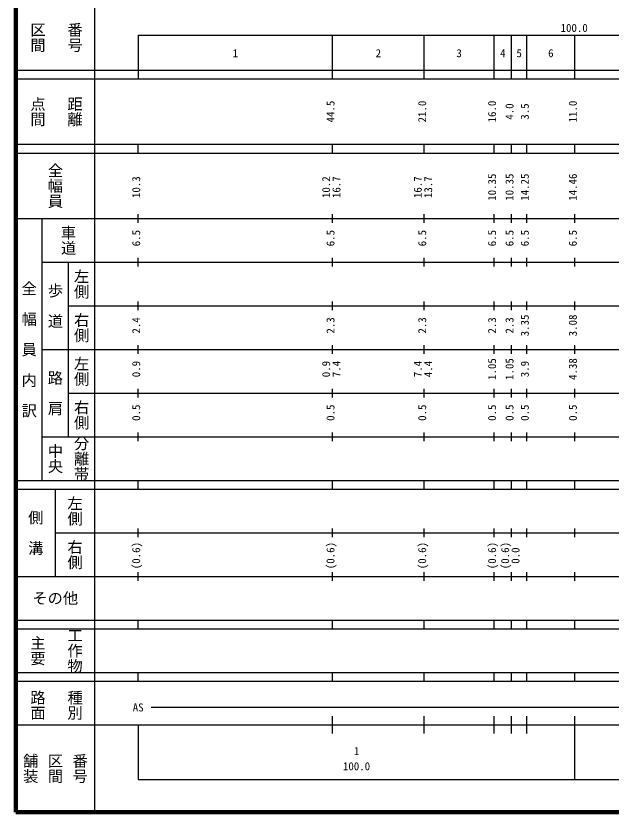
# Model space of a CAD drawing. Units: millimetres on the paper, enlarged 1000 times. Extents: x -32835295 to 680000, y -214460296 to 380000.
# Drawn here: x 40000 to 176296, y 20000 to 202409 of the extents above; entities that cross this region are included whole.
import ezdxf
from ezdxf.enums import TextEntityAlignment as Align

# ---------------------------------------------------------------- set-up
doc = ezdxf.new("R2010")
doc.units = ezdxf.units.MM
doc.header["$LTSCALE"] = 1000
doc.layers.add('M-TTL', color=2, linetype='Continuous', lineweight=140)
doc.layers.add('M-TTL-BAND', color=7, linetype='Continuous', lineweight=25)
doc.styles.add('@ＭＳ ゴシック', font='')
doc.styles.add('ＭＳ ゴシック', font='')
doc.styles.get('@ＭＳ ゴシック').set_extended_font_data('@MS Gothic')
doc.styles.get('ＭＳ ゴシック').set_extended_font_data('MS Gothic')

msp = doc.modelspace()

# ---------------------------------------------------------------- linework, layer by layer
at = {"layer": 'M-TTL'}
for p, q in [((40000, 380000), (40000, 20000)), ((40000, 20000), (680000, 20000))]:
    msp.add_line(p, q, dxfattribs=at)
at = {"layer": 'M-TTL-BAND'}
for p, q in [((58000, 370000), (58000, 20000)), ((68000, 198000), (579000, 198000)), ((68000, 198000), (68000, 188000)), ((112500, 188000), (112500, 198000)), ((133500, 188000), (133500, 198000)), ((149500, 188000), (149500, 198000)), ((153500, 188000), (153500, 198000)), ((157000, 188000), (157000, 198000)), ((168000, 188000), (168000, 198000)), ((40000, 190000), (579000, 190000)), ((40000, 188000), (579000, 188000)), ((40000, 173000), (579000, 173000)), ((68000, 171000), (68000, 173000)), ((112500, 171000), (112500, 173000)), ((133500, 171000), (133500, 173000)), ((149500, 171000), (149500, 173000)), ((153500, 171000), (153500, 173000)), ((157000, 171000), (157000, 173000)), ((168000, 171000), (168000, 173000)), ((40000, 171000), (579000, 171000)), ((68000, 155000), (68000, 157000)), ((112500, 155000), (112500, 157000)), ((133500, 155000), (133500, 157000)), ((149500, 155000), (149500, 157000)), ((153500, 155000), (153500, 157000)), ((157000, 155000), (157000, 157000)), ((168000, 155000), (168000, 157000)), ((40000, 156000), (579000, 156000)), ((46000, 96000), (46000, 156000)), ((46000, 146000), (579000, 146000)), ((52000, 146000), (52000, 106000)), ((68000, 145000), (68000, 147000)), ((112500, 145000), (112500, 147000)), ((133500, 145000), (133500, 147000)), ((149500, 145000), (149500, 147000)), ((153500, 145000), (153500, 147000)), ((157000, 145000), (157000, 147000)), ((168000, 145000), (168000, 147000)), ((68000, 135000), (68000, 137000)), ((112500, 135000), (112500, 137000)), ((133500, 135000), (133500, 137000)), ((149500, 135000), (149500, 137000)), ((153500, 135000), (153500, 137000)), ((157000, 135000), (157000, 137000)), ((168000, 135000), (168000, 137000)), ((52000, 136000), (579000, 136000)), ((46000, 126000), (579000, 126000)), ((68000, 125000), (68000, 127000)), ((112500, 125000), (112500, 127000)), ((133500, 125000), (133500, 127000)), ((149500, 125000), (149500, 127000)), ((153500, 125000), (153500, 127000)), ((157000, 125000), (157000, 127000)), ((168000, 125000), (168000, 127000)), ((68000, 115000), (68000, 117000)), ((112500, 115000), (112500, 117000)), ((133500, 115000), (133500, 117000)), ((149500, 115000), (149500, 117000)), ((153500, 115000), (153500, 117000)), ((157000, 115000), (157000, 117000)), ((168000, 115000), (168000, 117000)), ((52000, 116000), (579000, 116000)), ((46000, 106000), (579000, 106000)), ((68000, 105000), (68000, 107000)), ((112500, 105000), (112500, 107000)), ((133500, 105000), (133500, 107000)), ((149500, 105000), (149500, 107000)), ((153500, 105000), (153500, 107000)), ((157000, 105000), (157000, 107000)), ((168000, 105000), (168000, 107000)), ((40000, 96000), (579000, 96000)), ((68000, 94000), (68000, 96000)), ((112500, 94000), (112500, 96000)), ((133500, 94000), (133500, 96000)), ((149500, 94000), (149500, 96000)), ((153500, 94000), (153500, 96000)), ((157000, 94000), (157000, 96000)), ((168000, 94000), (168000, 96000)), ((40000, 94000), (579000, 94000)), ((49000, 94000), (49000, 74000)), ((49000, 84000), (579000, 84000)), ((68000, 83000), (68000, 85000)), ((112500, 83000), (112500, 85000)), ((133500, 83000), (133500, 85000)), ((149500, 83000), (149500, 85000)), ((153500, 83000), (153500, 85000)), ((157000, 83000), (157000, 85000)), ((168000, 83000), (168000, 85000)), ((68000, 73000), (68000, 75000)), ((112500, 73000), (112500, 75000)), ((133500, 73000), (133500, 75000)), ((149500, 73000), (149500, 75000)), ((153500, 73000), (153500, 75000)), ((157000, 73000), (157000, 75000)), ((168000, 73000), (168000, 75000)), ((40000, 74000), (579000, 74000)), ((40000, 64000), (579000, 64000)), ((68000, 62000), (68000, 64000)), ((112500, 62000), (112500, 64000)), ((133500, 62000), (133500, 64000)), ((149500, 62000), (149500, 64000)), ((153500, 62000), (153500, 64000)), ((157000, 62000), (157000, 64000)), ((168000, 62000), (168000, 64000)), ((40000, 62000), (579000, 62000)), ((40000, 52000), (579000, 52000)), ((68000, 50000), (68000, 52000)), ((112500, 50000), (112500, 52000)), ((133500, 50000), (133500, 52000)), ((149500, 50000), (149500, 52000)), ((153500, 50000), (153500, 52000)), ((157000, 50000), (157000, 52000)), ((168000, 50000), (168000, 52000)), ((40000, 50000), (579000, 50000)), ((71000, 44000), (565000, 44000)), ((112500, 38000), (112500, 42000)), ((133500, 38000), (133500, 42000)), ((149500, 38000), (149500, 42000)), ((153500, 38000), (153500, 42000)), ((157000, 38000), (157000, 42000)), ((168000, 27500), (168000, 42000)), ((40000, 40000), (579000, 40000)), ((68000, 40000), (68000, 27500)), ((68000, 27500), (579000, 27500))]:
    msp.add_line(p, q, dxfattribs=at)

# ---------------------------------------------------------------- texts
at = {"layer": 'M-TTL-BAND', "style": '@ＭＳ ゴシック'}
for s, p in [('番号', (53500, 197500)), ('区間', (45000, 197500)), ('点間', (45000, 180500)), ('距離', (53500, 180500)), ('全幅員', (49000, 163500)), ('車道', (52000, 151000)), ('左側', (55000, 141000)), ('全\u3000幅\u3000員\u3000内\u3000訳', (43000, 126000)), ('歩\u3000道', (49000, 136000)), ('右側', (55000, 131000)), ('左側', (55000, 121000)), ('路\u3000肩', (49000, 116000)), ('右側', (55000, 111000)), ('分離帯', (55000, 101000)), ('中央', (49000, 101000)), ('左側', (53500, 89000)), ('側\u3000溝', (44500, 84000)), ('右側', (53500, 79000)), ('主要', (45000, 57000)), ('工作物', (53500, 57000)), ('路面', (45000, 44500)), ('種別', (53500, 44500)), ('舗装', (43333, 30000)), ('区間', (49000, 30000)), ('番号', (54667, 30000))]:
    msp.add_text(s, height=2566, rotation=270, dxfattribs=at).set_placement(p, align=Align.MIDDLE_CENTER)
at = {"layer": 'M-TTL-BAND', "style": 'ＭＳ ゴシック'}
for s, p in [('100.0', (167844, 198195)), ('1', (90250, 192405)), ('2', (123000, 192405)), ('3', (141500, 192405)), ('4', (151500, 192405)), ('5', (155250, 192405)), ('6', (162500, 192405)), ('AS', (68000, 42500)), ('1', (118000, 32523)), ('100.0', (118000, 29033))]:
    msp.add_text(s, height=1833, dxfattribs=at).set_placement(p, align=Align.BOTTOM_CENTER)
for s, p in [('44.5', (113500, 180500)), ('21.0', (134500, 180500)), ('16.0', (150500, 180500)), ('11.0', (169000, 180500)), ('4.0', (154500, 180500)), ('3.5', (158000, 180500)), ('10.35', (150500, 163174)), ('10.35', (154500, 163174)), ('14.25', (158000, 163174)), ('14.46', (169000, 163174)), ('10.3', (69000, 163174)), ('10.2', (112500, 163174)), ('16.7', (114870, 163174)), ('16.7', (133500, 163174)), ('13.7', (135870, 163174)), ('6.5', (69000, 151500)), ('6.5', (113500, 151500)), ('6.5', (134500, 151500)), ('6.5', (150500, 151500)), ('6.5', (154500, 151500)), ('6.5', (158000, 151500)), ('6.5', (169000, 151500)), ('2.4', (69000, 131500)), ('2.3', (113500, 131500)), ('2.3', (134500, 131500)), ('2.3', (150500, 131500)), ('2.3', (154500, 131500)), ('3.35', (158000, 131500)), ('3.08', (169000, 131500)), ('0.9', (69000, 121500)), ('0.9', (112500, 121500)), ('7.4', (114870, 121500)), ('7.4', (133500, 121500)), ('4.4', (135870, 121500)), ('1.05', (150500, 121500)), ('1.05', (154500, 121500)), ('3.9', (158000, 121500)), ('4.38', (169000, 121500)), ('0.5', (69000, 111500)), ('0.5', (113500, 111500)), ('0.5', (134500, 111500)), ('0.5', (150500, 111500)), ('0.5', (154500, 111500)), ('0.5', (158000, 111500)), ('0.5', (169000, 111500)), ('(0.6)', (69000, 78764)), ('(0.6)', (113500, 78764)), ('(0.6)', (134500, 78764)), ('(0.6)', (150500, 78764)), ('(0.6)', (153500, 78764)), ('0.0', (155870, 78764))]:
    msp.add_text(s, height=1833, rotation=90, dxfattribs=at).set_placement(p, align=Align.BOTTOM_CENTER)
msp.add_text('その他', height=2566, dxfattribs=at).set_placement((49000, 69000), align=Align.MIDDLE_CENTER)

doc.saveas('drawing.dxf')
